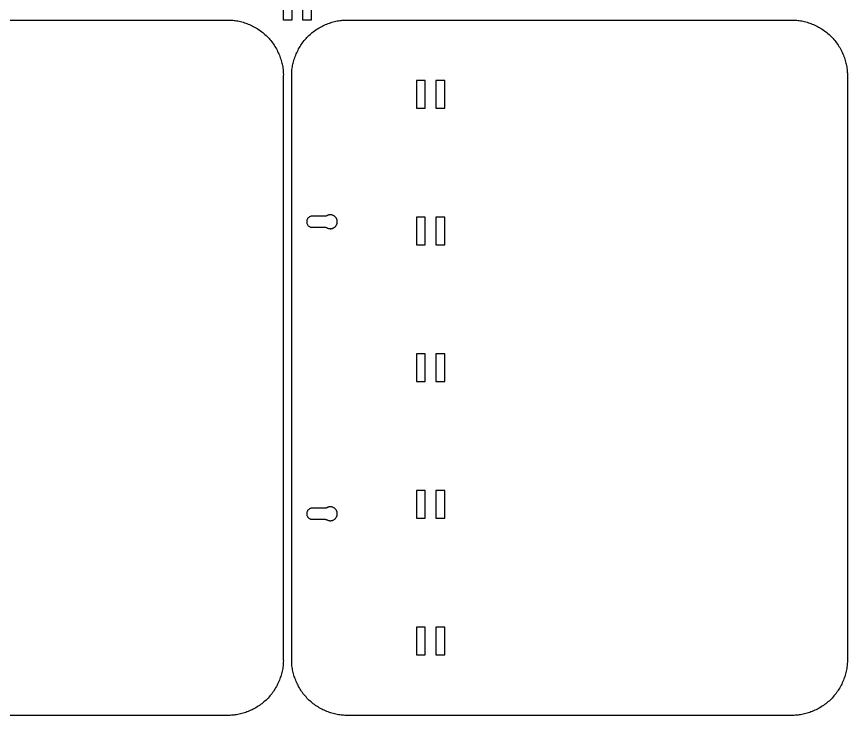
# Model space of a CAD drawing. Header units: millimetres. Extents: x 20698 to 22798, y 4792 to 5692.
# Drawn here: x 21012.6 to 21311.6, y 5304.8 to 5556 of the extents above; entities that cross this region are included whole.
import ezdxf

# ---------------------------------------------------------------- set-up
doc = ezdxf.new("R2010")
doc.units = ezdxf.units.MM
doc.layers.add('KEYHOLDER_ASPIRE', color=18, linetype='Continuous', true_color=0x4c0000)

msp = doc.modelspace()

# ---------------------------------------------------------------- linework, layer by layer
at = {"layer": 'KEYHOLDER_ASPIRE'}
for points in [[(21111.63, 5564.76), (21111.63, 5554.76), (21108.63, 5554.76), (21108.63, 5579.76)], [(21118.63, 5564.76), (21118.63, 5554.76), (21115.63, 5554.76), (21115.63, 5564.76)], [(20928.63, 5554.76), (21088.63, 5554.76), (21089.07, 5554.76), (21089.51, 5554.75), (21089.96, 5554.73), (21090.41, 5554.7), (21090.87, 5554.65), (21091.33, 5554.59), (21091.79, 5554.52), (21092.26, 5554.44), (21092.73, 5554.34), (21093.19, 5554.23), (21093.66, 5554.11), (21094.13, 5553.98), (21094.6, 5553.83), (21095.07, 5553.67), (21095.53, 5553.5), (21096, 5553.32), (21096.46, 5553.13), (21096.92, 5552.93), (21097.37, 5552.71), (21097.82, 5552.48), (21098.27, 5552.24), (21098.71, 5551.99), (21099.15, 5551.73), (21099.58, 5551.46), (21100.01, 5551.18), (21100.43, 5550.88), (21100.84, 5550.58), (21101.24, 5550.26), (21101.64, 5549.94), (21102.02, 5549.6), (21102.4, 5549.26), (21102.77, 5548.9), (21103.12, 5548.53), (21103.47, 5548.15), (21103.81, 5547.77), (21104.13, 5547.37), (21104.45, 5546.97), (21104.75, 5546.56), (21105.05, 5546.14), (21105.33, 5545.71), (21105.6, 5545.28), (21105.86, 5544.85), (21106.11, 5544.4), (21106.35, 5543.96), (21106.58, 5543.5), (21106.79, 5543.05), (21107, 5542.59), (21107.19, 5542.13), (21107.37, 5541.66), (21107.54, 5541.2), (21107.7, 5540.73), (21107.84, 5540.26), (21107.98, 5539.79), (21108.1, 5539.33), (21108.21, 5538.86), (21108.3, 5538.39), (21108.39, 5537.93), (21108.46, 5537.46), (21108.52, 5537), (21108.57, 5536.54), (21108.6, 5536.09), (21108.62, 5535.64), (21108.63, 5535.2), (21108.62, 5534.76), (21108.62, 5324.77), (21108.63, 5324.32), (21108.62, 5323.88), (21108.6, 5323.43), (21108.57, 5322.98), (21108.52, 5322.52), (21108.46, 5322.06), (21108.39, 5321.6), (21108.3, 5321.13), (21108.21, 5320.66), (21108.1, 5320.2), (21107.98, 5319.73), (21107.84, 5319.26), (21107.7, 5318.79), (21107.54, 5318.32), (21107.37, 5317.86), (21107.19, 5317.39), (21107, 5316.93), (21106.79, 5316.47), (21106.58, 5316.02), (21106.35, 5315.57), (21106.11, 5315.12), (21105.86, 5314.68), (21105.6, 5314.24), (21105.33, 5313.81), (21105.05, 5313.38), (21104.75, 5312.96), (21104.45, 5312.55), (21104.13, 5312.15), (21103.81, 5311.75), (21103.47, 5311.37), (21103.12, 5310.99), (21102.77, 5310.62), (21102.4, 5310.27), (21102.02, 5309.92), (21101.64, 5309.58), (21101.24, 5309.26), (21100.84, 5308.94), (21100.43, 5308.64), (21100.01, 5308.34), (21099.58, 5308.06), (21099.15, 5307.79), (21098.71, 5307.53), (21098.27, 5307.28), (21097.82, 5307.04), (21097.37, 5306.81), (21096.92, 5306.6), (21096.46, 5306.39), (21096, 5306.2), (21095.53, 5306.02), (21095.07, 5305.85), (21094.6, 5305.69), (21094.13, 5305.55), (21093.66, 5305.41), (21093.19, 5305.29), (21092.73, 5305.18), (21092.26, 5305.09), (21091.79, 5305), (21091.33, 5304.93), (21090.87, 5304.87), (21090.41, 5304.82), (21089.96, 5304.79), (21089.51, 5304.77), (21089.07, 5304.76), (21088.63, 5304.77), (20928.63, 5304.77)]]:
    msp.add_lwpolyline(points, dxfattribs=at)
for points in [[(21311.62, 5534.76), (21311.62, 5324.77), (21311.63, 5324.32), (21311.62, 5323.88), (21311.6, 5323.43), (21311.57, 5322.98), (21311.52, 5322.52), (21311.46, 5322.06), (21311.39, 5321.6), (21311.3, 5321.13), (21311.21, 5320.66), (21311.1, 5320.2), (21310.98, 5319.73), (21310.84, 5319.26), (21310.7, 5318.79), (21310.54, 5318.32), (21310.37, 5317.86), (21310.19, 5317.39), (21310, 5316.93), (21309.79, 5316.47), (21309.58, 5316.02), (21309.35, 5315.57), (21309.11, 5315.12), (21308.86, 5314.68), (21308.6, 5314.24), (21308.33, 5313.81), (21308.05, 5313.38), (21307.75, 5312.96), (21307.45, 5312.55), (21307.13, 5312.15), (21306.81, 5311.75), (21306.47, 5311.37), (21306.12, 5310.99), (21305.77, 5310.62), (21305.4, 5310.27), (21305.02, 5309.92), (21304.64, 5309.58), (21304.24, 5309.26), (21303.84, 5308.94), (21303.43, 5308.64), (21303.01, 5308.34), (21302.58, 5308.06), (21302.15, 5307.79), (21301.71, 5307.53), (21301.27, 5307.28), (21300.82, 5307.04), (21300.37, 5306.81), (21299.92, 5306.6), (21299.46, 5306.39), (21299, 5306.2), (21298.53, 5306.02), (21298.07, 5305.85), (21297.6, 5305.69), (21297.13, 5305.55), (21296.66, 5305.41), (21296.19, 5305.29), (21295.73, 5305.18), (21295.26, 5305.09), (21294.79, 5305), (21294.33, 5304.93), (21293.87, 5304.87), (21293.41, 5304.82), (21292.96, 5304.79), (21292.51, 5304.77), (21292.07, 5304.76), (21291.63, 5304.77), (21131.63, 5304.77), (21131.19, 5304.76), (21130.75, 5304.77), (21130.3, 5304.79), (21129.84, 5304.82), (21129.39, 5304.87), (21128.93, 5304.93), (21128.46, 5305), (21128, 5305.09), (21127.53, 5305.18), (21127.06, 5305.29), (21126.59, 5305.41), (21126.13, 5305.55), (21125.66, 5305.69), (21125.19, 5305.85), (21124.72, 5306.02), (21124.26, 5306.2), (21123.8, 5306.39), (21123.34, 5306.6), (21122.88, 5306.81), (21122.43, 5307.04), (21121.99, 5307.28), (21121.54, 5307.53), (21121.11, 5307.79), (21120.67, 5308.06), (21120.25, 5308.34), (21119.83, 5308.64), (21119.42, 5308.94), (21119.02, 5309.26), (21118.62, 5309.58), (21118.23, 5309.92), (21117.86, 5310.27), (21117.49, 5310.62), (21117.13, 5310.99), (21116.79, 5311.37), (21116.45, 5311.75), (21116.12, 5312.15), (21115.81, 5312.55), (21115.5, 5312.96), (21115.21, 5313.38), (21114.93, 5313.81), (21114.66, 5314.24), (21114.39, 5314.68), (21114.14, 5315.12), (21113.91, 5315.57), (21113.68, 5316.02), (21113.46, 5316.47), (21113.26, 5316.93), (21113.07, 5317.39), (21112.88, 5317.86), (21112.72, 5318.32), (21112.56, 5318.79), (21112.41, 5319.26), (21112.28, 5319.73), (21112.16, 5320.2), (21112.05, 5320.66), (21111.95, 5321.13), (21111.87, 5321.6), (21111.8, 5322.06), (21111.74, 5322.52), (21111.69, 5322.98), (21111.66, 5323.43), (21111.64, 5323.88), (21111.63, 5324.32), (21111.63, 5324.77), (21111.63, 5534.76), (21111.63, 5535.2), (21111.64, 5535.64), (21111.66, 5536.09), (21111.69, 5536.54), (21111.74, 5537), (21111.8, 5537.46), (21111.87, 5537.93), (21111.95, 5538.39), (21112.05, 5538.86), (21112.16, 5539.33), (21112.28, 5539.79), (21112.41, 5540.26), (21112.56, 5540.73), (21112.72, 5541.2), (21112.88, 5541.66), (21113.07, 5542.13), (21113.26, 5542.59), (21113.46, 5543.05), (21113.68, 5543.5), (21113.91, 5543.96), (21114.14, 5544.4), (21114.39, 5544.85), (21114.66, 5545.28), (21114.93, 5545.71), (21115.21, 5546.14), (21115.5, 5546.56), (21115.81, 5546.97), (21116.12, 5547.37), (21116.45, 5547.77), (21116.79, 5548.15), (21117.13, 5548.53), (21117.49, 5548.9), (21117.86, 5549.26), (21118.23, 5549.6), (21118.62, 5549.94), (21119.02, 5550.26), (21119.42, 5550.58), (21119.83, 5550.88), (21120.25, 5551.18), (21120.67, 5551.46), (21121.11, 5551.73), (21121.54, 5551.99), (21121.99, 5552.24), (21122.43, 5552.48), (21122.88, 5552.71), (21123.34, 5552.93), (21123.8, 5553.13), (21124.26, 5553.32), (21124.72, 5553.5), (21125.19, 5553.67), (21125.66, 5553.83), (21126.13, 5553.98), (21126.59, 5554.11), (21127.06, 5554.23), (21127.53, 5554.34), (21128, 5554.44), (21128.46, 5554.52), (21128.93, 5554.59), (21129.39, 5554.65), (21129.84, 5554.7), (21130.3, 5554.73), (21130.75, 5554.75), (21131.19, 5554.76), (21131.63, 5554.76), (21291.63, 5554.76), (21292.07, 5554.76), (21292.51, 5554.75), (21292.96, 5554.73), (21293.41, 5554.7), (21293.87, 5554.65), (21294.33, 5554.59), (21294.79, 5554.52), (21295.26, 5554.44), (21295.73, 5554.34), (21296.19, 5554.23), (21296.66, 5554.11), (21297.13, 5553.98), (21297.6, 5553.83), (21298.07, 5553.67), (21298.53, 5553.5), (21299, 5553.32), (21299.46, 5553.13), (21299.92, 5552.93), (21300.37, 5552.71), (21300.82, 5552.48), (21301.27, 5552.24), (21301.71, 5551.99), (21302.15, 5551.73), (21302.58, 5551.46), (21303.01, 5551.18), (21303.43, 5550.88), (21303.84, 5550.58), (21304.24, 5550.26), (21304.64, 5549.94), (21305.02, 5549.6), (21305.4, 5549.26), (21305.77, 5548.9), (21306.12, 5548.53), (21306.47, 5548.15), (21306.81, 5547.77), (21307.13, 5547.37), (21307.45, 5546.97), (21307.75, 5546.56), (21308.05, 5546.14), (21308.33, 5545.71), (21308.6, 5545.28), (21308.86, 5544.85), (21309.11, 5544.4), (21309.35, 5543.96), (21309.58, 5543.5), (21309.79, 5543.05), (21310, 5542.59), (21310.19, 5542.13), (21310.37, 5541.66), (21310.54, 5541.2), (21310.7, 5540.73), (21310.84, 5540.26), (21310.98, 5539.79), (21311.1, 5539.33), (21311.21, 5538.86), (21311.3, 5538.39), (21311.39, 5537.93), (21311.46, 5537.46), (21311.52, 5537), (21311.57, 5536.54), (21311.6, 5536.09), (21311.62, 5535.64), (21311.63, 5535.2)], [(21156.53, 5523.06), (21159.73, 5523.06), (21159.73, 5533.05), (21156.53, 5533.05)], [(21163.53, 5523.06), (21166.73, 5523.06), (21166.73, 5533.05), (21163.53, 5533.05)], [(21123.73, 5480.26), (21123.86, 5480.25), (21124, 5480.22), (21124.12, 5480.18), (21124.24, 5480.12), (21124.38, 5480.03), (21124.53, 5479.96), (21124.68, 5479.9), (21124.84, 5479.85), (21125, 5479.82), (21125.16, 5479.79), (21125.33, 5479.77), (21125.5, 5479.76), (21125.67, 5479.76), (21125.83, 5479.78), (21126, 5479.8), (21126.16, 5479.84), (21126.32, 5479.88), (21126.47, 5479.94), (21126.62, 5480.01), (21126.76, 5480.08), (21126.9, 5480.16), (21127.03, 5480.25), (21127.16, 5480.36), (21127.28, 5480.47), (21127.39, 5480.59), (21127.5, 5480.72), (21127.6, 5480.86), (21127.69, 5481), (21127.77, 5481.15), (21127.84, 5481.3), (21127.9, 5481.46), (21127.95, 5481.62), (21127.99, 5481.78), (21128.01, 5481.94), (21128.03, 5482.1), (21128.03, 5482.26), (21128.03, 5482.42), (21128.01, 5482.58), (21127.99, 5482.74), (21127.95, 5482.9), (21127.9, 5483.06), (21127.84, 5483.22), (21127.77, 5483.37), (21127.69, 5483.52), (21127.6, 5483.66), (21127.5, 5483.8), (21127.39, 5483.93), (21127.28, 5484.05), (21127.16, 5484.16), (21127.03, 5484.26), (21126.9, 5484.35), (21126.76, 5484.43), (21126.62, 5484.51), (21126.47, 5484.58), (21126.32, 5484.63), (21126.16, 5484.68), (21126, 5484.71), (21125.83, 5484.74), (21125.67, 5484.75), (21125.5, 5484.76), (21125.33, 5484.75), (21125.16, 5484.73), (21125, 5484.7), (21124.84, 5484.66), (21124.68, 5484.61), (21124.53, 5484.55), (21124.38, 5484.48), (21124.24, 5484.4), (21124.12, 5484.34), (21124, 5484.29), (21123.86, 5484.27), (21123.73, 5484.26), (21119.03, 5484.26), (21118.84, 5484.25), (21118.65, 5484.22), (21118.45, 5484.17), (21118.27, 5484.11), (21118.09, 5484.02), (21117.92, 5483.92), (21117.76, 5483.8), (21117.62, 5483.67), (21117.49, 5483.53), (21117.37, 5483.37), (21117.27, 5483.2), (21117.19, 5483.02), (21117.12, 5482.84), (21117.07, 5482.65), (21117.04, 5482.45), (21117.03, 5482.26), (21117.04, 5482.07), (21117.07, 5481.87), (21117.12, 5481.68), (21117.19, 5481.49), (21117.27, 5481.31), (21117.37, 5481.14), (21117.49, 5480.99), (21117.62, 5480.84), (21117.76, 5480.71), (21117.92, 5480.6), (21118.09, 5480.5), (21118.27, 5480.41), (21118.45, 5480.34), (21118.65, 5480.3), (21118.84, 5480.27), (21119.03, 5480.26)], [(21156.53, 5473.91), (21159.73, 5473.91), (21159.73, 5483.91), (21156.53, 5483.91)], [(21163.53, 5473.91), (21166.73, 5473.91), (21166.73, 5483.91), (21163.53, 5483.91)], [(21156.53, 5424.76), (21159.73, 5424.76), (21159.73, 5434.76), (21156.53, 5434.76)], [(21163.53, 5424.76), (21166.73, 5424.76), (21166.73, 5434.76), (21163.53, 5434.76)], [(21156.53, 5375.61), (21159.73, 5375.61), (21159.73, 5385.61), (21156.53, 5385.61)], [(21163.53, 5375.61), (21166.73, 5375.61), (21166.73, 5385.61), (21163.53, 5385.61)], [(21123.73, 5379.26), (21119.03, 5379.26), (21118.84, 5379.25), (21118.65, 5379.23), (21118.45, 5379.18), (21118.27, 5379.11), (21118.09, 5379.03), (21117.92, 5378.92), (21117.76, 5378.81), (21117.62, 5378.68), (21117.49, 5378.53), (21117.37, 5378.38), (21117.27, 5378.21), (21117.19, 5378.03), (21117.12, 5377.84), (21117.07, 5377.65), (21117.04, 5377.46), (21117.03, 5377.26), (21117.04, 5377.07), (21117.07, 5376.88), (21117.12, 5376.68), (21117.19, 5376.5), (21117.27, 5376.32), (21117.37, 5376.15), (21117.49, 5375.99), (21117.62, 5375.85), (21117.76, 5375.72), (21117.92, 5375.6), (21118.09, 5375.5), (21118.27, 5375.42), (21118.45, 5375.35), (21118.65, 5375.3), (21118.84, 5375.27), (21119.03, 5375.26), (21123.73, 5375.26), (21123.86, 5375.25), (21124, 5375.23), (21124.12, 5375.18), (21124.24, 5375.12), (21124.38, 5375.04), (21124.53, 5374.97), (21124.68, 5374.91), (21124.84, 5374.86), (21125, 5374.82), (21125.16, 5374.79), (21125.33, 5374.77), (21125.5, 5374.77), (21125.67, 5374.77), (21125.83, 5374.78), (21126, 5374.81), (21126.16, 5374.84), (21126.32, 5374.89), (21126.47, 5374.94), (21126.62, 5375.01), (21126.76, 5375.09), (21126.9, 5375.17), (21127.03, 5375.26), (21127.16, 5375.36), (21127.28, 5375.47), (21127.39, 5375.6), (21127.5, 5375.73), (21127.6, 5375.86), (21127.69, 5376), (21127.77, 5376.15), (21127.84, 5376.31), (21127.9, 5376.46), (21127.95, 5376.62), (21127.99, 5376.78), (21128.01, 5376.94), (21128.03, 5377.1), (21128.03, 5377.26), (21128.03, 5377.42), (21128.01, 5377.58), (21127.99, 5377.74), (21127.95, 5377.9), (21127.9, 5378.06), (21127.84, 5378.22), (21127.77, 5378.37), (21127.69, 5378.52), (21127.6, 5378.66), (21127.5, 5378.8), (21127.39, 5378.93), (21127.28, 5379.05), (21127.16, 5379.16), (21127.03, 5379.27), (21126.9, 5379.36), (21126.76, 5379.44), (21126.62, 5379.52), (21126.47, 5379.58), (21126.32, 5379.64), (21126.16, 5379.68), (21126, 5379.72), (21125.83, 5379.74), (21125.67, 5379.76), (21125.5, 5379.76), (21125.33, 5379.75), (21125.16, 5379.73), (21125, 5379.71), (21124.84, 5379.67), (21124.68, 5379.62), (21124.53, 5379.56), (21124.38, 5379.49), (21124.24, 5379.41), (21124.12, 5379.34), (21124, 5379.3), (21123.86, 5379.27)], [(21156.53, 5326.47), (21159.73, 5326.47), (21159.73, 5336.47), (21156.53, 5336.47)], [(21163.53, 5326.47), (21166.73, 5326.47), (21166.73, 5336.47), (21163.53, 5336.47)]]:
    msp.add_lwpolyline(points, close=True, dxfattribs=at)

doc.saveas('drawing.dxf')
